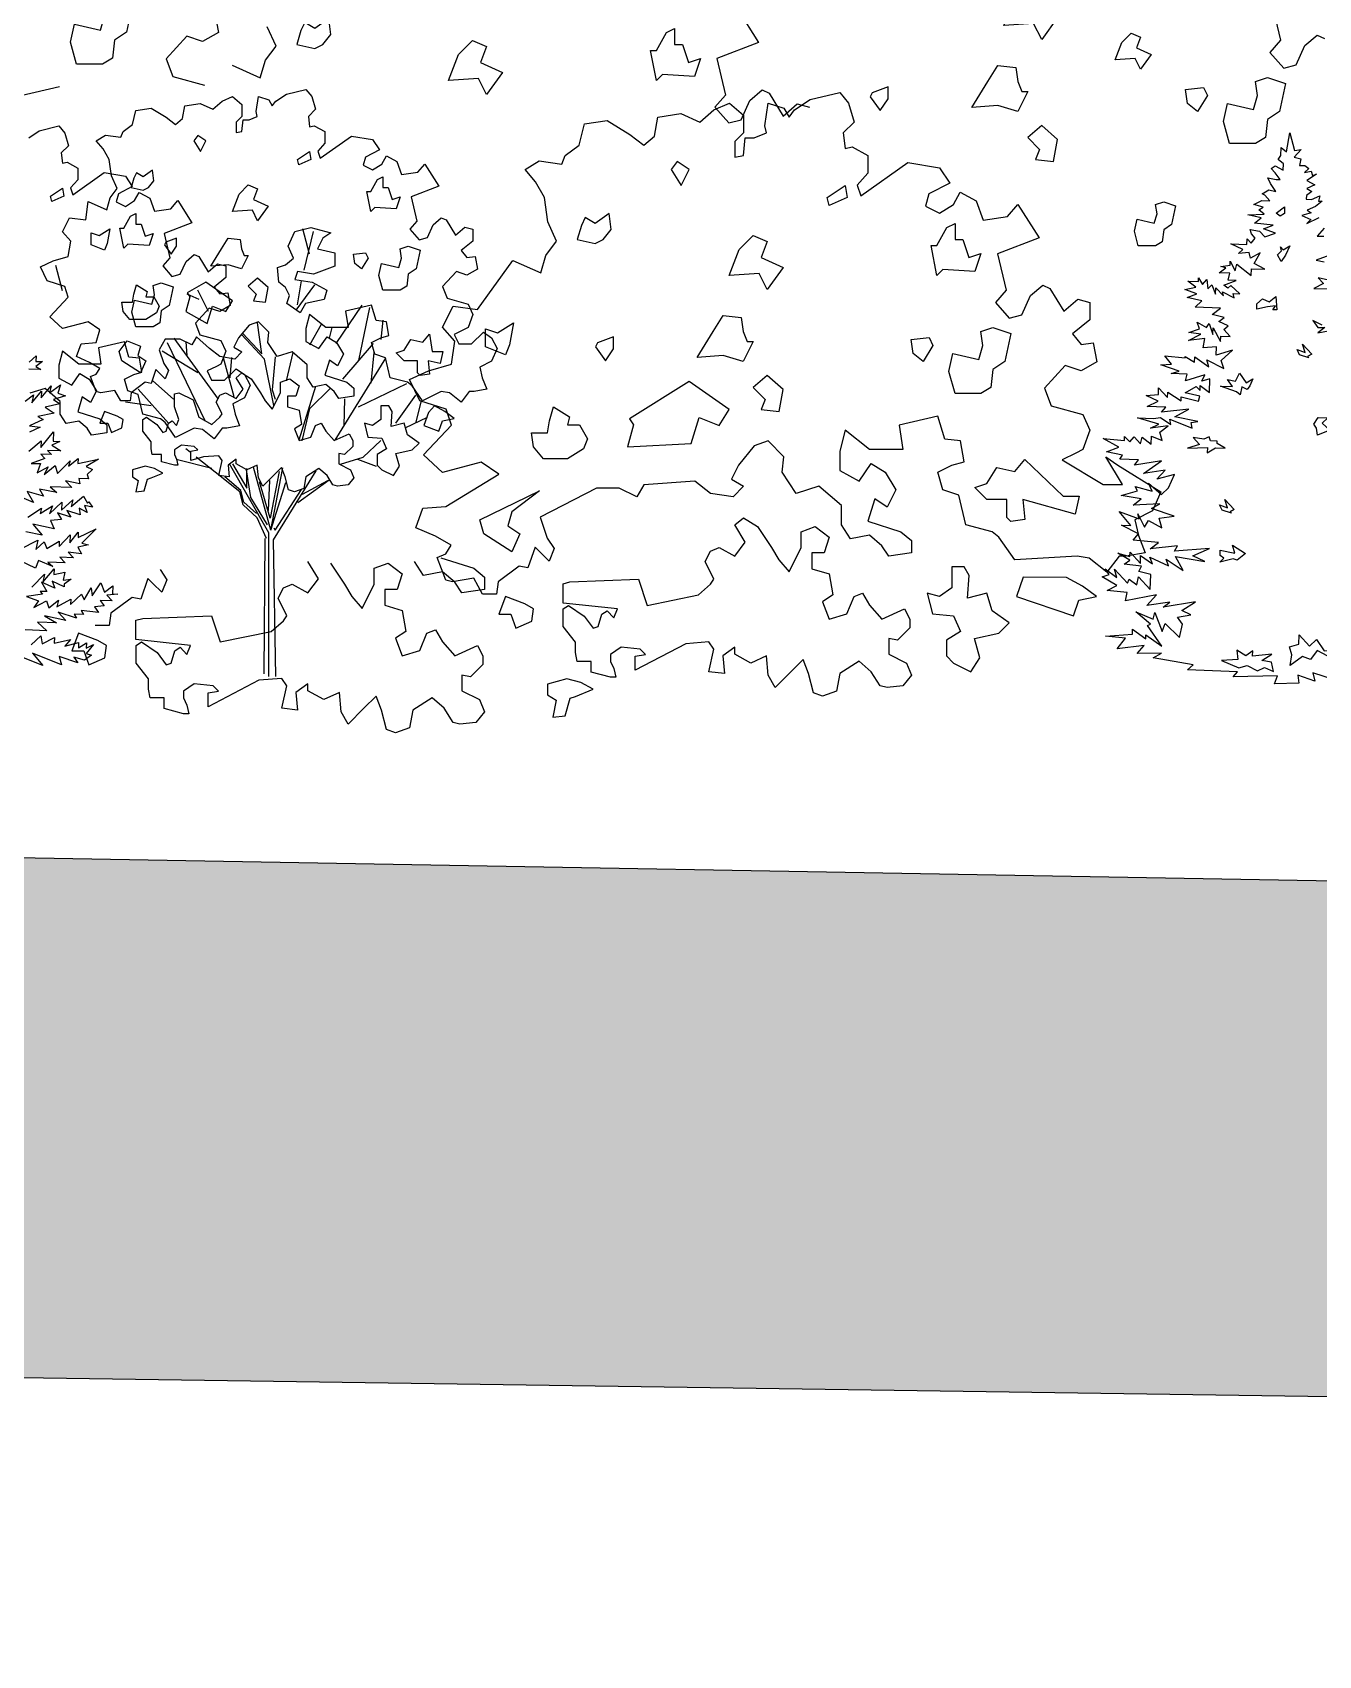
# Model space of a CAD drawing. Header units: inches. Extents: x 11.9 to 85.3, y 21.1 to 37.4.
# Drawn here: x 53.473 to 54.617, y 21.109 to 22.551 of the extents above; entities that cross this region are included whole.
import ezdxf

# ---------------------------------------------------------------- set-up
doc = ezdxf.new("R2010")
doc.units = ezdxf.units.IN
doc.header["$MEASUREMENT"] = 0
doc.layers.add('CAY', color=94, linetype='Continuous')
doc.layers.add('CAY-3', color=61, linetype='Continuous')

# ---------------------------------------------------------------- blocks, each defined once
blk = doc.blocks.new('A$C76451831')
at = {"layer": 'CAY'}
for p, q in [((2040.6, 1447.9), (2047.7, 1410.1)), ((3075.8, 1456.5), (3117.7, 1390.4)), ((4134.9, 1467.3), (4152, 1395.3)), ((2161.9, 1383.3), (2144.2, 1421.7)), ((1985.2, 1403.1), (1943.9, 1358.2)), ((2016.4, 1392.5), (1985.2, 1403.1)), ((2047.7, 1410.1), (2016.4, 1392.5)), ((2140.7, 1355.6), (2161.9, 1383.3)), ((3117.7, 1390.4), (3035.1, 1358.6)), ((4152, 1395.3), (4130.8, 1371.1)), ((4183.2, 1346.3), (4200.3, 1384.7)), ((4200.3, 1384.7), (4224.5, 1405.3)), ((4224.5, 1405.3), (4238.7, 1398.8)), ((1943.9, 1358.2), (1957.5, 1323.4)), ((2130.6, 1320.8), (2140.7, 1355.6)), ((3035.1, 1358.6), (3052.2, 1286.6)), ((4130.8, 1371.1), (4158.5, 1339.9)), ((1957.5, 1323.4), (2020, 1306.3)), ((2075.2, 1345.6), (2130.6, 1320.8)), ((4158.5, 1339.9), (4183.2, 1346.3)), ((1732.8, 1302.8), (1656.2, 1285.1)), ((3052.2, 1286.6), (3031, 1262.4)), ((2228.3, 971.5), (2215.1, 1021.6)), ((2217.8, 939.8), (2236.3, 1016.3)), ((2027.8, 857.9), (2006.6, 900.2)), ((2201.9, 860.6), (2238.9, 910.7)), ((2204.6, 871.1), (2212.5, 918.7)), ((2009.3, 881.7), (1985.5, 892.2)), ((2281, 794.5), (2332.5, 870.4)), ((2491.6, 827), (2512.8, 868.3)), ((2512.8, 868.3), (2561.2, 861.8)), ((2134, 774), (2125.3, 835.7)), ((2326.2, 761), (2347.8, 865.6)), ((2370.1, 802.5), (2374.1, 840.9)), ((2047.7, 684.5), (1960.2, 805.1)), ((2138.7, 763.4), (2093.5, 812.2)), ((2095.8, 814.5), (2134, 774)), ((2228.6, 791.9), (2251.7, 832.8)), ((2268, 805.1), (2272.9, 825.9)), ((2516.4, 799.3), (2491.6, 827)), ((2007, 736.3), (1936.2, 779.1)), ((2022.3, 639.8), (1946.8, 795.6)), ((1985.8, 770.9), (1983.8, 797.9)), ((2182.7, 720.5), (2195.7, 776.4)), ((2294.3, 724.1), (2354.9, 794.5)), ((2350.1, 715.8), (2356.4, 776.4)), ((2509.3, 753.8), (2516.4, 799.3)), ((2079.1, 689), (2057.9, 766.3)), ((2071.1, 726.8), (2074.5, 766.9)), ((2157.5, 671.8), (2138.7, 763.4)), ((2159.9, 768.1), (2154, 702.8)), ((2278.7, 602.9), (2379.6, 765.8)), ((2426.2, 723.2), (2463.9, 740.3)), ((2463.9, 740.3), (2509.3, 753.8)), ((1958.8, 684.4), (1917.8, 720.8)), ((2207.6, 603.7), (2240.9, 709.9)), ((2325.4, 669), (2421.3, 715.4)), ((2446.8, 681.3), (2426.2, 723.2)), ((1914.2, 671.4), (1863.5, 678.5)), ((1948.8, 636.8), (1888.7, 704)), ((2154, 702.8), (2159.9, 684)), ((2228.7, 665.9), (2269.2, 705.2)), ((2296.7, 631.7), (2297.9, 685.1)), ((2399.3, 636.8), (2438.6, 692.2)), ((2438.6, 636.8), (2450, 680.8)), ((2498.7, 664.2), (2446.8, 681.3)), ((2213.4, 601.8), (2228.7, 665.9)), ((2417.8, 627.7), (2461.8, 648.6)), ((2509.3, 632.9), (2498.7, 664.2)), ((1991.5, 579.5), (1983.4, 586)), ((2334.4, 569.5), (2369.4, 602.2)), ((2034.5, 546.7), (1966.9, 564.4)), ((2041.2, 539.6), (2003.7, 569.7)), ((2147.3, 419.7), (2069.9, 556)), ((2075.8, 556.2), (2104.1, 507.8)), ((2104.1, 507.8), (2104.1, 546.7)), ((2151.6, 424.8), (2117.3, 549.9)), ((2151.6, 424.8), (2175, 548.1)), ((2289.6, 555.4), (2334.4, 569.5)), ((2323, 565.2), (2360, 551.4)), ((2089.9, 500.7), (2041.2, 539.6)), ((2092.3, 503.1), (2060.4, 530.2)), ((2102.9, 544.4), (2111.2, 489.7)), ((2150.5, 448.4), (2129.2, 520.8)), ((2146.9, 463.7), (2149.3, 523.1)), ((2168.2, 540.8), (2150.5, 448.4)), ((2151.6, 424.8), (2181.2, 519.2)), ((2156.8, 405.9), (2241.3, 542.4)), ((2205.1, 479.9), (2266.8, 524.3)), ((2214.5, 496), (2264.5, 523.1)), ((2096.6, 475.1), (2089.9, 500.7)), ((2098.2, 480.3), (2092.3, 503.1)), ((2111.2, 489.7), (2144.6, 435.4)), ((2159.9, 424.8), (2212.2, 505.4)), ((3915.1, 501.1), (3898, 463.3)), ((2124.5, 449.6), (2096.6, 475.1)), ((2123.3, 457.8), (2098.2, 480.3)), ((3898, 463.3), (3863.2, 445.6)), ((2143, 408.3), (2124.5, 449.6)), ((2147.3, 135.4), (2147.3, 419.7)), ((2157.5, 429.5), (2159.9, 424.8)), ((3863.2, 445.6), (3870.3, 414.4)), ((2138.3, 140.1), (2140.6, 408.3)), ((2161.5, 135.4), (2156.8, 405.9)), ((3870.3, 414.4), (3883.8, 380.2)), ((3831.9, 373.1), (3807.8, 341.8)), ((3846.1, 373.1), (3831.9, 373.1)), ((3883.8, 380.2), (3846.1, 373.1))]:
    blk.add_line(p, q, dxfattribs=at)
for points in [[(3623.3, 1475.7), (3651, 1503.4), (3678.7, 1491.5), (3666.8, 1459.8), (3710.3, 1440), (3678.7, 1396.5), (3662.8, 1428.1), (3603.5, 1424.2)], [(1754.8, 1391.1), (1762.7, 1426.7), (1814.2, 1414.8), (1822.1, 1442.6), (1818.1, 1470.3), (1841.9, 1478.2), (1877.5, 1466.3), (1865.7, 1410.9), (1841.9, 1395), (1837.9, 1359.4), (1818.1, 1347.5), (1766.7, 1347.5)], [(2270.1, 1406.6), (2266.2, 1438.3), (2238.4, 1418.5), (2218.7, 1430.3), (2210.7, 1414.5), (2202.8, 1386.8), (2238.4, 1378.9), (2254.3, 1386.8)], [(2935.2, 1410.5), (2951, 1418.5), (2951, 1386.8), (2966.9, 1386.8), (2978.8, 1351.1), (3002.5, 1359.1), (2990.6, 1323.4), (2927.3, 1327.4), (2915.4, 1315.5), (2903.5, 1374.9), (2915.4, 1374.9)], [(2523.5, 1367), (2551.2, 1394.7), (2578.9, 1382.8), (2567, 1351.1), (2610.6, 1331.3), (2578.9, 1287.8), (2563.1, 1319.5), (2503.7, 1315.5)], [(3837.8, 1390.3), (3856.3, 1408.8), (3874.8, 1400.9), (3866.9, 1379.8), (3895.9, 1366.6), (3874.8, 1337.5), (3864.2, 1358.6), (3824.6, 1356)], [(3571.8, 1313.3), (3591.6, 1345), (3627.2, 1341), (3631.2, 1313.3), (3639.1, 1293.5), (3651, 1293.5), (3631.2, 1253.9), (3591.6, 1265.8), (3540.1, 1261.8)], [(4038.9, 1234.1), (4046.9, 1269.7), (4098.3, 1257.8), (4106.2, 1285.6), (4102.3, 1313.3), (4126, 1321.2), (4161.7, 1309.3), (4149.8, 1253.9), (4126, 1238), (4122.1, 1202.4), (4102.3, 1190.5), (4050.8, 1190.5)], [(1914.2, 715.4), (1902.8, 717.8), (1874.9, 696.9), (1872.6, 680.8), (1854.1, 680.8), (1842.7, 701.7), (1814.8, 696.9), (1805.7, 699.3), (1794.3, 729.2), (1805.7, 733.9), (1812.8, 745.3), (1792, 757.1), (1766.4, 768.5), (1775.5, 794.1), (1805.7, 796.4), (1812.8, 821.6), (1789.6, 837.7), (1738.5, 824), (1713.4, 847.2), (1750.3, 886.5), (1743.2, 907.3), (1708.6, 918.7), (1694.9, 946.6), (1720, 958), (1750.3, 967.1), (1755, 997.4), (1738.5, 1015.9), (1752.7, 1043.4), (1784.9, 1039.1), (1789.6, 1076), (1826.6, 1059.5), (1833.2, 1082.7), (1847.4, 1101.2), (1835.6, 1126.7), (1831.3, 1159), (1819.5, 1179.8), (1805.7, 1196), (1824.2, 1207.4), (1854.1, 1203), (1858.8, 1214.4), (1877.3, 1228.2), (1884.3, 1256.1), (1914.2, 1260.8), (1944.1, 1242.4), (1962.6, 1228.2), (1976.7, 1240), (1981, 1265.2), (2011.3, 1269.9), (2036.5, 1258.5), (2054.9, 1274.6), (2075.8, 1283.7), (2094.3, 1267.5), (2094.3, 1244.3), (2082.9, 1232.9), (2082.9, 1212.1), (2094.3, 1214.4), (2096.6, 1237.6), (2108.4, 1237.6), (2124.5, 1244.3), (2122.2, 1253.8), (2126.9, 1283.7), (2147.3, 1277), (2154.4, 1265.2), (2161.5, 1274.6), (2182.3, 1288.4), (2221.2, 1297.8), (2233, 1283.7), (2240.1, 1258.5), (2225.9, 1244.3), (2228.3, 1223.9), (2237.7, 1225.8), (2258.6, 1214.4), (2258.6, 1191.2), (2244.4, 1175.1), (2249.1, 1161.4), (2311.2, 1205.4), (2352.9, 1198.3), (2366.7, 1177.9), (2339.1, 1163.7), (2334.4, 1147.6), (2352.9, 1138.5), (2371.4, 1149.9), (2380.4, 1166.1), (2401.2, 1154.7), (2410.7, 1129.1), (2442.9, 1133.8), (2456.7, 1149.9), (2484.6, 1105.9), (2429.6, 1084.7), (2441, 1036.7), (2426.8, 1020.6), (2445.3, 999.7), (2461.8, 1004.1), (2473.2, 1029.6), (2489.3, 1043.4), (2498.7, 1039.1), (2517.2, 1008.8), (2535.7, 1024.9), (2551.8, 1020.6), (2551.8, 997.4), (2528.6, 978.9), (2540, 965.1), (2556.1, 967.1), (2560.8, 941.9), (2540, 930.1), (2519.2, 937.2), (2491.7, 907.3), (2500.7, 884.1), (2542.4, 872.7), (2551.8, 851.9), (2542.4, 826.3), (2533.3, 821.6), (2514.8, 812.5), (2523.9, 794.1), (2549.4, 794.1), (2572.6, 816.9), (2588.7, 805.5), (2600.1, 784.6), (2588.7, 759.5), (2565.6, 747.7), (2570.3, 726.8), (2579.3, 704), (2554.2, 699.3), (2544.7, 699.3), (2528.6, 678.5), (2505.4, 696.9), (2489.3, 699.3), (2452.3, 680.8), (2431.5, 710.7), (2422.5, 717.8), (2387.9, 726.8), (2378.5, 766.1), (2357.6, 773.2), (2350.9, 796.4), (2369.4, 805.5), (2385.5, 810.2), (2380.8, 837.7), (2360, 840.1), (2350.9, 870.4), (2299.8, 858.6), (2304.6, 826.3), (2260.5, 826.3), (2228.3, 851.9), (2221.2, 824), (2221.2, 798.4), (2246.8, 784.6), (2262.9, 807.8), (2281.4, 796.4), (2295.5, 773.2), (2283.7, 750), (2267.6, 761.4), (2258.6, 731.5), (2302.2, 717.8), (2316, 706), (2316, 689.9), (2286.1, 685.5), (2277, 699.3), (2260.5, 713.1), (2235.4, 708.3), (2223.6, 726.8), (2223.6, 752.4), (2193.7, 777.9), (2163.8, 768.5), (2145.4, 796.4), (2147.3, 816.9), (2126.9, 837.7), (2108.4, 831), (2087.6, 805.5), (2078.1, 787), (2094.3, 777.9), (2080.5, 763.8), (2050.6, 768.5), (2029.8, 784.6), (2004.2, 807.8), (1995.2, 791.7), (1972, 803.1), (1942.1, 803.1), (1930.3, 782.3), (1939.8, 754.7), (1948.8, 741), (1942.1, 724.5), (1930.3, 736.3), (1923.7, 742.9)], [(3342.6, 1291.2), (3338.7, 1283.3), (3358.5, 1255.6), (3374.3, 1279.3), (3374.3, 1303.1)], [(3967.7, 1269.7), (3963.7, 1297.4), (3999.3, 1301.4), (4007.3, 1285.6), (3987.5, 1253.9)], [(3702.4, 1154.9), (3710.3, 1198.4), (3678.7, 1226.2), (3651, 1202.4), (3674.7, 1178.6), (3666.8, 1158.8)], [(2022.5, 1195.9), (2006.6, 1206.4), (1998.7, 1195.9), (2011.9, 1174.8)], [(2220.4, 1169.5), (2228.3, 1174.8), (2231, 1158.9), (2207.2, 1148.4), (2204.6, 1158.9)], [(1919.5, 1116.7), (1916.9, 1137.8), (1898.4, 1124.6), (1885.2, 1132.5), (1880, 1122), (1874.7, 1103.5), (1898.4, 1098.2), (1909, 1103.5)], [(2088.5, 1090.3), (2106.9, 1108.8), (2125.4, 1100.8), (2117.5, 1079.7), (2146.5, 1066.5), (2125.4, 1037.5), (2114.9, 1058.6), (2075.3, 1055.9)], [(2362.9, 1119.3), (2373.5, 1124.6), (2373.5, 1103.5), (2384.1, 1103.5), (2392, 1079.7), (2407.8, 1085), (2399.9, 1061.2), (2357.7, 1063.9), (2349.7, 1055.9), (2341.8, 1095.6), (2349.7, 1095.6)], [(3862.3, 1017), (3867.6, 1040.8), (3901.9, 1032.9), (3907.2, 1051.4), (3904.5, 1069.8), (3920.4, 1075.1), (3944.1, 1067.2), (3936.2, 1030.2), (3920.4, 1019.7), (3917.7, 995.9), (3904.5, 988), (3870.2, 988)], [(4143.6, 1052.7), (4159.9, 1065.3), (4159.5, 1052.2), (4151.1, 1047)], [(1795.5, 989.9), (1795.5, 1013.7), (1811.3, 1008.4), (1832.5, 1021.6), (1827.2, 992.6), (1821.9, 979.4)], [(1943.3, 995.2), (1940.7, 989.9), (1953.9, 971.5), (1964.4, 987.3), (1964.4, 1003.1)], [(2054.1, 982), (2067.3, 1003.1), (2091.1, 1000.5), (2093.7, 982), (2099, 968.8), (2106.9, 968.8), (2093.7, 942.4), (2067.3, 950.3), (2033, 947.7)], [(2209.9, 855.3), (2183.5, 873.8), (2188.8, 889.6), (2180.8, 905.5), (2167.6, 916), (2165, 945.1), (2180.8, 950.3), (2196.7, 963.5), (2186.1, 987.3), (2199.3, 1016.3), (2231, 1024.3), (2270.6, 1013.7), (2254.7, 1003.1), (2244.2, 982), (2278.5, 974.1), (2278.5, 947.7), (2257.4, 939.8), (2236.3, 931.9), (2204.6, 937.1), (2199.3, 921.3), (2233.6, 916), (2262.7, 900.2), (2257.4, 881.7), (2220.4, 873.8)], [(2318.1, 953), (2315.4, 971.5), (2339.2, 974.1), (2344.5, 963.5), (2331.3, 942.4)], [(2365.6, 929.2), (2370.9, 953), (2405.2, 945.1), (2410.4, 963.5), (2407.8, 982), (2423.6, 987.3), (2447.4, 979.4), (2439.5, 942.4), (2423.6, 931.9), (2421, 908.1), (2407.8, 900.2), (2373.5, 900.2)], [(4145.7, 970.1), (4154.1, 978), (4151.7, 985.8), (4156.9, 980.2), (4170.4, 987.9), (4162, 969.6), (4153.4, 956.7)], [(1903.7, 887), (1919.5, 887), (1930.1, 868.5), (1924.8, 855.3), (1903.7, 842.1), (1872, 842.1), (1858.8, 857.9), (1856.2, 876.4), (1877.3, 876.4), (1880, 892.2), (1885.2, 910.7), (1906.4, 897.5)], [(2062.1, 857.9), (2075.3, 879), (2022.5, 916), (1985.5, 894.9), (1990.8, 887), (1982.9, 857.9), (2025.1, 834.2), (2035.7, 868.5)], [(2141.2, 876.4), (2146.5, 905.5), (2125.4, 923.9), (2106.9, 908.1), (2122.8, 892.2), (2117.5, 879)], [(4144.6, 860.9), (4136.9, 861.2), (4142.2, 869.2), (4126.3, 867), (4104.8, 862.3), (4105.2, 873.2), (4116.4, 883.2), (4129.3, 877.3), (4142.8, 887.7)], [(2415.7, 781.4), (2428.9, 802.5), (2452.7, 797.2), (2465.9, 813), (2471.2, 778.7), (2492.3, 778.7), (2487, 755), (2463.2, 760.2), (2465.9, 733.8), (2447.4, 731.2), (2442.1, 736.5), (2442.1, 760.2), (2415.7, 760.2), (2399.9, 776.1)], [(2577.1, 788.1), (2577.1, 823.8), (2600.8, 815.8), (2632.5, 835.6), (2624.6, 792.1), (2616.7, 772.3)], [(1856.2, 760.2), (1850.9, 778.7), (1866.8, 799.8), (1893.2, 789.3), (1887.9, 770.8), (1903.7, 760.2), (1893.2, 736.5)], [(4208.2, 766.2), (4189.8, 772.3), (4184.7, 782.9), (4200.4, 776.9), (4195.5, 793.4), (4213.9, 773.7), (4205.6, 769)], [(1999.5, 590.8), (1974.4, 593.1), (1960.6, 583.7), (1960.6, 574.6), (1964.9, 565.2), (1967.3, 553.8), (1960.6, 553.8), (1935.1, 560.5), (1935.1, 574.6), (1916.6, 574.6), (1914.2, 586), (1914.2, 599.8), (1898.1, 620.6), (1898.1, 643.8), (1905.2, 648.6), (1925.6, 634.4), (1937.4, 618.3), (1944.1, 620.6), (1948.8, 636.8), (1955.9, 641.5), (1964.9, 632), (1969.6, 643.8), (1960.6, 669), (1960.6, 694.6), (1969.6, 696.9), (1997.6, 683.2), (2009, 648.6), (2034.5, 634.4), (2050.6, 648.6), (2054.9, 655.2), (2043.5, 678.5), (2050.6, 692.2), (2062, 696.9), (2082.9, 685.5), (2096.6, 704), (2082.9, 726.8), (2094.3, 736.3), (2112.7, 724.5), (2131.2, 696.9), (2140.6, 680.8), (2154.4, 664.7), (2170.5, 696.9), (2170.5, 717.8), (2189, 724.5), (2207.5, 710.7), (2200.8, 689.9), (2184.3, 689.9), (2184.3, 669), (2207.5, 662.3), (2212.2, 634.4), (2198.4, 625.4), (2207.5, 602.2), (2230.7, 609.2), (2240.1, 632), (2251.5, 636.8), (2260.5, 620.6), (2277, 602.2), (2306.9, 615.9), (2314, 602.2), (2314, 590.8), (2297.5, 574.6), (2286.1, 576.6), (2286.1, 556.2), (2309.3, 544.4), (2316, 528.2), (2304.6, 514.5), (2283.7, 512.1), (2274.7, 514.5), (2262.9, 533), (2246.8, 546.7), (2221.2, 530.6), (2216.9, 507.4), (2198.4, 500.7), (2186.6, 505), (2179.9, 530.6), (2172.9, 549.1), (2156.8, 533), (2135.9, 512.1), (2126.9, 528.2), (2124.5, 553.8), (2103.7, 544.4), (2082.9, 556.2), (2082.9, 565.2), (2066.7, 553.8), (2069.1, 530.6), (2048.3, 533), (2054.9, 562.8), (2048.3, 572.3), (2018, 569.9), (1992.8, 562.8), (1992.8, 581.3), (2006.6, 583.7)], [(4064.6, 698.7), (4032.9, 710.2), (4056.9, 709.4), (4046.9, 723.3), (4062.7, 720.1), (4070.9, 735.6), (4083.8, 716.6), (4097.3, 724.3), (4091.3, 710.9), (4086.1, 703.4), (4075.4, 708.7), (4072.1, 693)], [(2392.2, 660), (2385.5, 671.4), (2369.4, 671.4), (2369.4, 643.8), (2352.9, 632), (2336.8, 636.8), (2343.9, 609.2), (2371.4, 606.9), (2380.8, 586), (2362.3, 574.6), (2362.3, 553.8), (2371.4, 544.4), (2394.6, 533), (2406.4, 551.4), (2399.3, 576.6), (2431.5, 583.7), (2445.3, 597.4), (2422.5, 613.6), (2415.4, 636.8), (2389.8, 630.1)], [(2475.5, 671.4), (2463.7, 657.6), (2454.7, 632), (2484.6, 620.6), (2491.7, 641.5), (2514.8, 646.2), (2496.4, 660)], [(4223.4, 626.6), (4218.2, 634.5), (4226.4, 647.8), (4245.4, 647.1), (4234.2, 636.7), (4249.6, 623), (4225.2, 612.9)], [(4013.2, 601.7), (4010.8, 609.9), (4000.2, 604.8), (3978.6, 608.3), (3991.7, 594.7), (3967.4, 587.4), (4007.3, 588.7), (4006.9, 577.9), (4023.2, 588.2), (4042.2, 587.5), (4026.2, 596.2), (4026.3, 601.2)], [(4054.6, 458.4), (4036.2, 464.5), (4031.1, 475.1), (4046.8, 469.1), (4041.9, 485.6), (4060.3, 465.9), (4052, 461.2)], [(4032, 374.8), (4032.4, 385.2), (4061.2, 379.2), (4056.8, 395.2), (4082.5, 378.5), (4066.1, 365.4), (4058.1, 368.4), (4031.6, 361.7), (4039.5, 369.1)], [(1809, 206.5), (1770.6, 220.7), (1757.1, 185.9), (1781.3, 185.9), (1791.3, 158.2), (1822.5, 172.3), (1826.1, 196.5)], [(4174.2, 178.1), (4169.4, 194.1), (4188.1, 198.9), (4188.8, 217.4), (4209.3, 195.4), (4222.9, 208.1), (4238.4, 186.2), (4264.8, 188), (4278.1, 179.9), (4245.8, 175.6), (4224.8, 186.7), (4211.1, 168.6), (4195.4, 174.6), (4170.8, 156.9)], [(4138.2, 144.9), (4133.9, 163.6), (4114.9, 167), (4134.4, 179.5), (4096.7, 175.3), (4097, 186.2), (4083.5, 175.8), (4065.4, 187.3), (4067.4, 168.6), (4035.2, 167), (4069.6, 152.2), (4085.6, 157.1), (4106.5, 146), (4119.9, 153.2)]]:
    blk.add_lwpolyline(points, close=True, dxfattribs=at)
for points in [[(1672.6, 757.3), (1686.6, 770), (1686.2, 759.1), (1699.3, 758.6), (1685.9, 748.7), (1696.1, 742.9), (1672.1, 743.7)], [(1664.9, 680), (1681.2, 693.1), (1677.9, 676.9), (1697.3, 700.2), (1696.8, 687.1), (1716.2, 710.4), (1713, 696.9), (1734.9, 712.5), (1729.3, 696.4), (1745, 690.8), (1720.7, 683.5), (1733.6, 674.9), (1704.3, 668.2), (1722.5, 656.7), (1690.1, 650.1), (1700.8, 644.3), (1673.6, 631.7), (1694.8, 628.7), (1673.2, 618.6)], [(1671.9, 581.4), (1696.6, 601.9), (1696.1, 588.3), (1721.2, 619.6), (1720.6, 601), (1733.7, 600.6), (1717.6, 593), (1735.8, 581.9), (1709.1, 582.8), (1716.9, 574.4), (1695.7, 575.2), (1703.5, 566.7), (1676.5, 557.2), (1695, 556.6), (1688.9, 538.2), (1710.7, 550.6), (1702.4, 535), (1724.3, 552.8), (1728.8, 536.8), (1753.7, 562.3), (1750.6, 551.9), (1769.7, 567.1), (1769.3, 556.7), (1810, 565.7), (1785.4, 550.7), (1798.4, 544.8), (1787.6, 534.8), (1790, 526.5), (1771, 527.2), (1773.4, 516.7), (1744.6, 522.7), (1757.2, 509.1), (1714.7, 510.6), (1727.4, 499.2), (1693.2, 505.9), (1700.9, 492.5), (1669.1, 501.3), (1681.4, 479.5), (1639.5, 497.3)], [(1670, 450.9), (1697.4, 468.6), (1694.3, 457.8), (1718.8, 473.3), (1712.8, 457.1), (1737.7, 480.3), (1737.1, 464.5), (1759.1, 485), (1755.9, 472), (1780.7, 492.4), (1788.3, 478.5), (1790.7, 481.2), (1798.5, 470.5), (1782.7, 473.7), (1787.7, 460), (1771.7, 468.7), (1773.9, 455), (1747.5, 464.1), (1755.2, 450.7), (1728.8, 459.3), (1736.5, 445.9), (1715.1, 443.9), (1722.2, 427.8), (1680, 437), (1698.2, 415), (1666.3, 421.6)], [(1654.7, 387.5), (1689.7, 404.9), (1686.3, 386.4), (1702.7, 401.7), (1707.7, 388.4), (1732.3, 403.4), (1731.9, 392.6), (1754, 415.8), (1753.4, 400), (1770, 420.7), (1769.7, 410.3), (1805.2, 427.6), (1777.4, 399.1), (1790.4, 396), (1769, 391.3), (1776.7, 377.8), (1750.1, 381.5), (1760.6, 370.2), (1733.8, 371.2), (1743.9, 360.4), (1709.5, 361.6), (1719.6, 353.1), (1691, 365), (1685, 349.3), (1656.1, 363.5)], [(1678.3, 311.9), (1703.2, 337.8), (1700, 322), (1722.2, 348), (1721.8, 337.1), (1743.2, 341.8), (1740, 326.1), (1756.3, 327.8), (1742.4, 317.8), (1742.2, 312.4), (1718.6, 324.1), (1723.6, 310.3), (1697.2, 322.1), (1707.5, 303.2), (1694.3, 303.7), (1699.1, 298), (1667.2, 293.7), (1691, 285.2), (1682.3, 271.9), (1706.8, 284.6), (1711.8, 270.9), (1730.9, 286.1), (1727.7, 273), (1755, 287.9), (1754.6, 277.5), (1776.6, 298.1), (1781.7, 287), (1795.6, 310.5), (1797.8, 294.6), (1814.6, 320.8), (1822.1, 301.9), (1838.4, 314.5), (1837.8, 298.6), (1848.2, 298.3), (1826.8, 296.3), (1837.3, 285.1), (1813.3, 285.9), (1821.1, 275.2), (1802.5, 273.1), (1809.8, 262), (1775.5, 265.9), (1780.6, 258), (1761.6, 258.7), (1766.8, 250.4), (1730.1, 262.5), (1745.3, 245.7), (1703.1, 255.3), (1726.6, 241.3), (1689.5, 242.6), (1707.5, 225.7), (1664.9, 227.2)], [(1677, 197.7), (1696.2, 215.6), (1698.4, 199.7), (1722.9, 212), (1722.5, 201.1), (1754.9, 208.2), (1743.6, 195.4), (1770.5, 202.2), (1770.2, 191.8), (1786.4, 201.6), (1786, 191.2), (1799.9, 198.4), (1785.6, 180.3), (1796.4, 177.2), (1782.5, 167.3), (1761.4, 173.5), (1769.1, 162.3), (1732.4, 174.5), (1736.8, 158), (1679.2, 181.3), (1699.6, 157), (1654.9, 174.5)], [(4238.2, 1022.7), (4224.5, 1007.3), (4237.6, 1006.8)], [(4249.5, 969.2), (4222.8, 959.3), (4238.6, 956)], [(4253.1, 918.3), (4226.6, 924.7), (4237.1, 913.4), (4218.2, 903.7), (4244.9, 902.7)], [(4234.2, 831), (4215.9, 839.8), (4225.9, 826.3), (4239.5, 825.9), (4225.5, 815.5), (4260.6, 822.4)], [(4262.6, 126.9), (4215.6, 142.2), (4220, 125.7), (4186, 137.8), (4188.1, 121.8), (4140.1, 120.8), (4146.1, 136.4), (4058.1, 134.1), (4066.6, 144.6), (3967.9, 148.1), (3979.1, 158.1), (3899.4, 171.8), (3916.1, 181.6), (3868, 180.6), (3881.7, 196.4), (3828.5, 190.1), (3845, 210.9), (3805.3, 215), (3858.5, 218.6), (3858.8, 229), (3884.9, 209.5), (3885.2, 217.6), (3916.5, 195.2), (3888.5, 236.1), (3894, 238.6), (3865.5, 263.2), (3899.8, 248.8), (3902.6, 261.9), (3917.6, 224.2), (3923.1, 239.9), (3951.6, 212.6), (3957.9, 238.7), (3947.6, 252.6), (3974.4, 257.1), (3956.2, 265.5), (3983.5, 283.1), (3919.2, 272.2), (3932.7, 282.1), (3887.2, 276), (3906.5, 296.7), (3844.9, 285.2), (3848.2, 301.4), (3808.5, 305.5), (3827.4, 315.3), (3798.5, 332.2), (3812.3, 337.1), (3804.5, 348.3), (3827.9, 331.1), (3823.1, 347.6), (3848.9, 320), (3851.8, 327.6), (3867.3, 316.6), (3870.6, 332.4), (3893.7, 307.5), (3894.8, 337), (3871, 343.2), (3876.8, 353.5), (3842, 357.4), (3853.2, 365.2), (3829.6, 379.1), (3853.4, 372.9), (3853.7, 381), (3874.2, 359), (3874.8, 374.8), (3898.2, 358.2), (3893.2, 371.5), (3929.8, 354.3), (3925.3, 367.6), (3958.9, 345.2), (3944, 372.4), (4002.2, 362.7), (3978.5, 373.9), (4011.2, 388.7), (3941.7, 383.4), (3947.5, 393.6), (3893.8, 387.8), (3910.1, 400.4), (3860, 404.8), (3870.8, 417.6), (3837, 434.6), (3855.6, 434), (3832.5, 461.5), (3871.9, 447), (3869.5, 457.5), (3882.2, 430.8), (3890.3, 443.7), (3916.6, 429.6), (3911.8, 448.3), (3941.4, 452.3), (3896.6, 467.5), (3912.8, 477.3), (3859.7, 474.2), (3876, 486.8), (3836.3, 493.6), (3868.4, 502.9), (3863.7, 511.2), (3897.8, 501.9), (3890.2, 518), (3916.2, 495.8), (3930.2, 508.9), (3941.6, 535.3), (3906.8, 525.6), (3923.3, 543.6), (3880.5, 537.4), (3915.8, 562.4), (3862.5, 553.9), (3870.5, 564), (3833.4, 565.3), (3839.1, 573.3), (3807.2, 579.8), (3831.5, 589.4), (3800.4, 606.4), (3842.9, 602.6), (3843.1, 610.3), (3853.2, 599.5), (3861.7, 609.7), (3874.4, 596.1), (3877.5, 609.1), (3895.6, 595.3), (3896.2, 611.2), (3917.2, 602.3), (3912.8, 618.8), (3929.1, 631.3), (3894, 627.1), (3910.6, 634.7), (3868.4, 647.1), (3900.1, 646), (3913.8, 647.7), (3934.6, 633.9), (3932.3, 644.8), (3976.9, 627), (3974.6, 637.9), (3987.8, 640.2), (3942.8, 649.4), (3970.1, 664.8), (3916.4, 658.5), (3924.9, 668.7), (3887.8, 670), (3909.5, 680.1), (3885.8, 691.3), (3909.9, 693.2), (3910.4, 706.8), (3928.3, 687.6), (3928.7, 698), (3954.8, 681.2), (3955.1, 688.9), (3989.2, 680), (3992.3, 690.3), (3963.1, 696.8), (3984.8, 709.2), (3992.7, 701.2), (3993, 711.6), (4011.1, 697.8), (4012.1, 724.6), (3996, 719.7), (4001.9, 732.6), (3963.9, 720.8), (3967.1, 733.8), (3935.4, 734.9), (3951.4, 739.8), (3914.7, 752), (3936, 753.5), (3923, 770.3), (3962.8, 766.2), (3962.9, 768.9), (3981.5, 757.4), (3981.9, 768.2), (4010.2, 748.6), (4005.7, 761.9), (4039.5, 744.9), (4034.6, 760.9), (4056.7, 781.5), (4024.6, 771.7), (4025.2, 788), (3998.4, 786.2), (4001.7, 804.7), (3969.4, 800.4), (3993.9, 813.1), (3970, 816.2), (3991.5, 823.6), (3986.5, 837), (4005.2, 825.9), (4010.4, 833.9), (4017.9, 812.3), (4018.3, 825.4), (4033.2, 798.2), (4033.6, 809), (4052.2, 808.4), (4039.5, 822), (4047.9, 829.8), (4029.6, 838.2), (4040.3, 846), (4016.5, 852.2), (4032.8, 864.8), (3982.6, 866.6), (3996.2, 879.2), (3966.9, 885.7), (3986.2, 893.2), (3962.5, 901.7), (3984, 906.4), (3968.1, 917.8), (3989.3, 917.1), (3989.6, 924.8), (3997.3, 911.4), (4005.8, 921.5), (4007.9, 902.9), (4015.9, 910.7), (4023.4, 891.9), (4023.8, 905), (4039.1, 888.6), (4036.7, 896.9), (4060.3, 885.2), (4057.8, 893.4), (4071.4, 892.9), (4053.4, 909.4), (4047.8, 904.2), (4039.8, 909.9), (4064.2, 919.5), (4048.4, 920), (4051.5, 933.5), (4030.3, 934.3), (4043.8, 944.2), (4033.4, 947.3), (4052.1, 949.4), (4052.4, 957.5), (4062.1, 938.6), (4065.3, 951.6), (4094, 929.3), (4094.4, 942.4), (4120.7, 941.5), (4099.8, 953.1), (4111.4, 974), (4092.5, 963.8), (4090.1, 974.8), (4068.8, 972.8), (4077.2, 980.7), (4053.6, 991.9), (4085.3, 990.8), (4085.6, 1001.7), (4093.5, 993.3), (4101.6, 1003.4), (4094.2, 1011.8), (4091.7, 1020.1), (4110.2, 1016.7), (4120.7, 1005.5), (4142.2, 1012.9), (4118.5, 1021.8), (4137.3, 1028.9), (4100.3, 1032.9), (4113.8, 1043.3), (4087.3, 1049.2), (4119.5, 1050.8), (4109, 1059.4), (4117.3, 1064.5), (4098.9, 1070.1), (4115, 1077.7), (4130.9, 1077.2), (4120.8, 1088), (4115.5, 1090.9), (4128.9, 1098.6), (4142.4, 1095.4), (4132.1, 1111.6), (4127, 1122.6), (4143.2, 1119.4), (4150.9, 1119.1), (4141, 1132.6), (4133.1, 1141), (4141.4, 1146.2), (4157, 1137.5), (4157.5, 1150.6), (4147.3, 1159.1), (4152.6, 1167.1), (4153.1, 1182.9), (4163.7, 1174.4), (4170.5, 1211.8), (4179.7, 1176.6), (4192.9, 1178.8), (4179.2, 1163.4), (4192.2, 1160.3), (4189.5, 1147.2), (4199.9, 1146.8), (4207.9, 1141.1), (4199.4, 1133.3), (4212.7, 1135.5), (4215.1, 1127.3), (4223.3, 1129.7), (4204.3, 1117.2), (4219.9, 1108.5), (4203.8, 1101.4), (4214, 1095.6), (4203.3, 1087.8), (4203, 1080.1), (4213.4, 1079.7), (4230, 1086.9), (4226.9, 1076.5), (4234.6, 1076.3), (4221.1, 1065.9), (4205, 1058.7), (4212.5, 1053), (4193.8, 1048.2), (4212, 1039.9), (4204.1, 1032), (4228.5, 1044.3)]]:
    blk.add_lwpolyline(points, dxfattribs=at)
at = {"layer": 'CAY-3'}
for p, q in [((3100.6, 1276), (3124.7, 1296.6)), ((3124.7, 1296.6), (3138.9, 1290.1)), ((3138.9, 1290.1), (3166.6, 1244.7)), ((3220.2, 1277.6), (3278.5, 1291.8)), ((3278.5, 1291.8), (3296.2, 1270.6)), ((3001.4, 1232.8), (3029.1, 1257)), ((3029.1, 1257), (3060.4, 1270.6)), ((3031, 1262.4), (3058.7, 1231.2)), ((3060.4, 1270.6), (3088.1, 1246.4)), ((3083.5, 1237.6), (3100.6, 1276)), ((3130, 1225.7), (3137, 1270.6)), ((3137, 1270.6), (3167.7, 1260.5)), ((3166.6, 1244.7), (3194.3, 1268.9)), ((3167.7, 1260.5), (3178.3, 1242.8)), ((3178.3, 1242.8), (3188.9, 1257)), ((3188.9, 1257), (3220.2, 1277.6)), ((3194.3, 1268.9), (3218.5, 1262.4)), ((3296.2, 1270.6), (3306.9, 1232.8)), ((2762.6, 1187.4), (2773.2, 1229.3)), ((2773.2, 1229.3), (2818.1, 1236.4)), ((2818.1, 1236.4), (2862.9, 1208.6)), ((2911.8, 1205.1), (2918.3, 1242.8)), ((2918.3, 1242.8), (2963.7, 1249.9)), ((2963.7, 1249.9), (3001.4, 1232.8)), ((3058.7, 1231.2), (3083.5, 1237.6)), ((3088.1, 1246.4), (3088.1, 1211.6)), ((3133.5, 1211.6), (3130, 1225.7)), ((3306.9, 1232.8), (3285.6, 1211.6)), ((2862.9, 1208.6), (2890.6, 1187.4)), ((2890.6, 1187.4), (2911.8, 1205.1)), ((3088.1, 1211.6), (3071, 1194.5)), ((3071, 1194.5), (3071, 1163.2)), ((3088.1, 1166.8), (3091.6, 1201.6)), ((3091.6, 1201.6), (3109.3, 1201.6)), ((3109.3, 1201.6), (3133.5, 1211.6)), ((3285.6, 1211.6), (3289.2, 1180.9)), ((2727.8, 1149.6), (2734.9, 1166.8)), ((2734.9, 1166.8), (2762.6, 1187.4)), ((3071, 1163.2), (3088.1, 1166.8)), ((3289.2, 1180.9), (3303.3, 1183.9)), ((3303.3, 1183.9), (3334.6, 1166.8)), ((3334.6, 1166.8), (3334.6, 1131.9)), ((2655.3, 1139), (2683, 1156.1)), ((2676, 1114.8), (2655.3, 1139)), ((2683, 1156.1), (2727.8, 1149.6)), ((3334.6, 1131.9), (3313.3, 1107.8)), ((3320.4, 1087.1), (3413.6, 1153.2)), ((3413.6, 1153.2), (3476.1, 1142.6)), ((3476.1, 1142.6), (3496.7, 1111.9)), ((2693.6, 1083.6), (2676, 1114.8)), ((3313.3, 1107.8), (3320.4, 1087.1)), ((3496.7, 1111.9), (3455.4, 1090.7)), ((3503.8, 1070), (3517.3, 1094.2)), ((3517.3, 1094.2), (3548.6, 1077.1)), ((2700.1, 1035.2), (2693.6, 1083.6)), ((3455.4, 1090.7), (3448.4, 1066.5)), ((3448.4, 1066.5), (3476.1, 1052.9)), ((3476.1, 1052.9), (3503.8, 1070)), ((3548.6, 1077.1), (3562.7, 1038.8)), ((3611.1, 1045.8), (3631.7, 1070)), ((3631.7, 1070), (3673.6, 1003.9)), ((2717.8, 996.9), (2700.1, 1035.2)), ((3562.7, 1038.8), (3611.1, 1045.8)), ((2696.6, 969.1), (2717.8, 996.9)), ((3673.6, 1003.9), (3591, 972.1)), ((2686.6, 934.3), (2696.6, 969.1)), ((3591, 972.1), (3608.1, 900.1)), ((2561.2, 861.8), (2631.1, 959.1)), ((2631.1, 959.1), (2686.6, 934.3)), ((6577.4, 899), (6564.2, 949.2)), ((3608.1, 900.1), (3586.9, 875.9)), ((3656.5, 889.5), (3680.7, 910.2)), ((3680.7, 910.2), (3694.8, 903.7)), ((3694.8, 903.7), (3722.5, 858.3)), ((3586.9, 875.9), (3614.6, 844.7)), ((3639.4, 851.2), (3656.5, 889.5)), ((3722.5, 858.3), (3750.2, 882.4)), ((3750.2, 882.4), (3774.4, 875.9)), ((3774.4, 875.9), (3774.4, 841.1)), ((3614.6, 844.7), (3639.4, 851.2)), ((3774.4, 841.1), (3739.6, 813.4)), ((3739.6, 813.4), (3756.7, 792.8)), ((3756.7, 792.8), (3780.9, 795.7)), ((3780.9, 795.7), (3788, 758)), ((3725.5, 750.9), (3684.2, 706.1)), ((3756.7, 740.3), (3725.5, 750.9)), ((3788, 758), (3756.7, 740.3)), ((3684.2, 706.1), (3697.8, 671.3)), ((3473.1, 650.6), (3396.5, 632.9)), ((3486.7, 605.2), (3473.1, 650.6)), ((3697.8, 671.3), (3760.3, 654.2)), ((3760.3, 654.2), (3774.4, 622.9)), ((2453.9, 573.9), (2509.3, 632.9)), ((3289.2, 622.9), (3278.5, 581)), ((3337.5, 584.6), (3289.2, 622.9)), ((3396.5, 632.9), (3403.5, 584.6)), ((3774.4, 622.9), (3760.3, 584.6)), ((3109.3, 591.6), (3078.1, 553.3)), ((3137, 601.7), (3109.3, 591.6)), ((3167.7, 570.4), (3137, 601.7)), ((3278.5, 581), (3278.5, 542.7)), ((3403.5, 584.6), (3337.5, 584.6)), ((3517.9, 601.7), (3486.7, 605.2)), ((3525, 560.4), (3517.9, 601.7)), ((3760.3, 584.6), (3746.7, 577.5)), ((2491.6, 539.1), (2453.9, 573.9)), ((2568.3, 559.8), (2491.6, 539.1)), ((2603, 535.6), (2568.3, 559.8)), ((3078.1, 553.3), (3063.9, 525.6)), ((3164.8, 539.7), (3167.7, 570.4)), ((3316.9, 522), (3341, 556.8)), ((3341, 556.8), (3368.8, 539.7)), ((3473.1, 539.7), (3500.8, 553.3)), ((3500.8, 553.3), (3525, 560.4)), ((3746.7, 577.5), (3719, 563.9)), ((3719, 563.9), (3800.7, 515.2)), ((3839, 515.2), (3805.7, 570.4)), ((3805.7, 570.4), (3829.8, 553.3)), ((3829.8, 553.3), (3915.1, 501.1)), ((2498.1, 471.6), (2603, 535.6)), ((2890.2, 514.9), (2876.6, 490.8)), ((2991.4, 522), (2890.2, 514.9)), ((3022.7, 497.8), (2991.4, 522)), ((3063.9, 525.6), (3088.1, 512)), ((3192.5, 497.8), (3164.8, 539.7)), ((3278.5, 542.7), (3316.9, 522)), ((3368.8, 539.7), (3390, 504.9)), ((3483.1, 504.9), (3473.1, 539.7)), ((3800.7, 515.2), (3839, 515.2)), ((2797, 507.9), (2685, 450.4)), ((2841.8, 507.9), (2797, 507.9)), ((2876.6, 490.8), (2841.8, 507.9)), ((3067.5, 490.8), (3022.7, 497.8)), ((3088.1, 512), (3067.5, 490.8)), ((3237.3, 512), (3192.5, 497.8)), ((3282.1, 473.7), (3237.3, 512)), ((3348.1, 487.2), (3334.6, 442.4)), ((3372.3, 470.1), (3348.1, 487.2)), ((3390, 504.9), (3372.3, 470.1)), ((3514.4, 494.3), (3483.1, 504.9)), ((3528.5, 435.3), (3514.4, 494.3)), ((2439.1, 429.8), (2452.7, 468.1)), ((2452.7, 468.1), (2498.1, 471.6)), ((2685, 450.4), (2699.2, 409.1)), ((3282.1, 435.3), (3282.1, 473.7)), ((2477.5, 412.7), (2439.1, 429.8)), ((3071, 435.3), (3088.1, 449.5)), ((3091.6, 401.1), (3071, 435.3)), ((3088.1, 449.5), (3115.8, 431.8)), ((3115.8, 431.8), (3143.5, 390.5)), ((3202.5, 421.8), (3230.2, 431.8)), ((3202.5, 390.5), (3202.5, 421.8)), ((3230.2, 431.8), (3257.9, 411.1)), ((3299.8, 407.6), (3282.1, 435.3)), ((3334.6, 442.4), (3400, 421.8)), ((3400, 421.8), (3420.6, 404.1)), ((3580.4, 421.8), (3528.5, 435.3)), ((3594, 411.1), (3580.4, 421.8)), ((2508.7, 395), (2477.5, 412.7)), ((2498.1, 377.9), (2508.7, 395)), ((2675.1, 391.3), (2660.8, 350.1)), ((2685, 381.4), (2675.1, 391.3)), ((2699.2, 409.1), (2712.7, 388.5)), ((2712.7, 388.5), (2702.7, 363.7)), ((3022.7, 383.4), (3039.8, 390.5)), ((3039.8, 390.5), (3071, 373.4)), ((3071, 373.4), (3091.6, 401.1)), ((3143.5, 390.5), (3157.7, 366.3)), ((3178.3, 342.1), (3202.5, 390.5)), ((3257.9, 411.1), (3247.9, 379.9)), ((3337.5, 414.7), (3299.8, 407.6)), ((3362.3, 394), (3337.5, 414.7)), ((3375.8, 373.4), (3362.3, 394)), ((3420.6, 404.1), (3420.6, 379.9)), ((3625.2, 366.3), (3594, 411.1)), ((2245.7, 328.6), (2225, 362.9)), ((2269.8, 359.3), (2297.6, 318)), ((2356.5, 349.3), (2384.2, 359.3)), ((2384.2, 359.3), (2411.9, 338.7)), ((2453.8, 335.1), (2436.1, 362.9)), ((2481, 370.8), (2498.1, 377.9)), ((2498.1, 326), (2481, 370.8)), ((2488.6, 369.9), (2554, 349.3)), ((2643.7, 353.7), (2601.9, 322.4)), ((2660.8, 350.1), (2643.7, 353.7)), ((2702.7, 363.7), (2685, 381.4)), ((3012, 362.8), (3022.7, 383.4)), ((3029.1, 328), (3012, 362.8)), ((3157.7, 366.3), (3178.3, 342.1)), ((3223.1, 379.9), (3223.1, 348.6)), ((3247.9, 379.9), (3223.1, 379.9)), ((3420.6, 379.9), (3375.8, 373.4)), ((3748.8, 373.1), (3625.2, 366.3)), ((3773, 369.5), (3748.8, 373.1)), ((3807.8, 341.8), (3773, 369.5)), ((1908, 329.4), (1893.8, 288.2)), ((1917.9, 319.4), (1908, 329.4)), ((1932.1, 347.2), (1945.6, 326.5)), ((1945.6, 326.5), (1935.6, 301.8)), ((2225, 300.9), (2245.7, 328.6)), ((2356.5, 318), (2356.5, 349.3)), ((2411.9, 338.7), (2401.9, 307.4)), ((2491.5, 342.2), (2453.8, 335.1)), ((2516.3, 321.6), (2491.5, 342.2)), ((2511.7, 322.4), (2498.1, 326)), ((2553.5, 329.5), (2511.7, 322.4)), ((2529.9, 300.9), (2516.3, 321.6)), ((2570.6, 298.2), (2553.5, 329.5)), ((2554, 349.3), (2574.7, 331.6)), ((2574.7, 331.6), (2574.7, 307.4)), ((2601.9, 322.4), (2598.3, 298.2)), ((2730.4, 318.9), (2744, 322.4)), ((2744, 322.4), (2880.2, 328)), ((2880.2, 328), (2897.3, 276)), ((3022.7, 317.9), (3029.1, 328)), ((3223.1, 348.6), (3257.9, 338.6)), ((3257.9, 338.6), (3265, 296.7)), ((1876.7, 291.7), (1834.8, 260.5)), ((1893.8, 288.2), (1876.7, 291.7)), ((1935.6, 301.8), (1917.9, 319.4)), ((2166.1, 290.3), (2176.7, 310.9)), ((2183.2, 255.5), (2166.1, 290.3)), ((2176.7, 310.9), (2193.8, 318)), ((2193.8, 318), (2225, 300.9)), ((2297.6, 318), (2311.7, 293.8)), ((2311.7, 293.8), (2332.3, 269.7)), ((2332.3, 269.7), (2356.5, 318)), ((2377.2, 307.4), (2377.2, 276.1)), ((2401.9, 307.4), (2377.2, 307.4)), ((2574.7, 307.4), (2529.9, 300.9)), ((2598.3, 298.2), (2570.6, 298.2)), ((2730.4, 280.5), (2730.4, 318.9)), ((2897.3, 276), (2998.5, 296.7)), ((2998.5, 296.7), (3022.7, 317.9)), ((3265, 296.7), (3244.4, 283.1)), ((3292.7, 259), (3306.9, 293.2)), ((3306.9, 293.2), (3323.9, 300.2)), ((3323.9, 300.2), (3337.5, 276.1)), ((1834.8, 260.5), (1831.3, 236.3)), ((2377.2, 276.1), (2411.9, 266.1)), ((2411.9, 266.1), (2419, 224.2)), ((2838.3, 269), (2730.4, 280.5)), ((2731, 269), (2741.6, 276)), ((2731, 234.2), (2731, 269)), ((2741.6, 276), (2772.3, 254.8)), ((2800, 234.2), (2807.1, 258.3)), ((2807.1, 258.3), (2817.7, 265.4)), ((2817.7, 265.4), (2831.2, 251.3)), ((2831.2, 251.3), (2838.3, 269)), ((3244.4, 283.1), (3257.9, 248.3)), ((3257.9, 248.3), (3292.7, 259)), ((3337.5, 276.1), (3362.3, 248.3)), ((3362.3, 248.3), (3407.1, 269)), ((3407.1, 269), (3417.7, 248.3)), ((1831.3, 236.3), (1803.5, 236.3)), ((1884.4, 246.4), (1898, 249.9)), ((1884.4, 208.1), (1884.4, 246.4)), ((1898, 249.9), (2034.2, 255.5)), ((2034.2, 255.5), (2051.3, 203.6)), ((2152.5, 224.2), (2176.7, 245.5)), ((2176.7, 245.5), (2183.2, 255.5)), ((2460.9, 220.7), (2478, 227.8)), ((2478, 227.8), (2491.5, 203.6)), ((2755.2, 202.9), (2731, 234.2)), ((2772.3, 254.8), (2790, 230.6)), ((2790, 230.6), (2800, 234.2)), ((3417.7, 231.2), (3392.9, 207)), ((3417.7, 248.3), (3417.7, 231.2)), ((1992.3, 196.5), (1884.4, 208.1)), ((1885, 196.5), (1895.6, 203.6)), ((1885, 161.7), (1885, 196.5)), ((1895.6, 203.6), (1926.3, 182.3)), ((1961.1, 185.9), (1971.7, 193)), ((1971.7, 193), (1985.3, 178.8)), ((1985.3, 178.8), (1992.3, 196.5)), ((2051.3, 203.6), (2152.5, 224.2)), ((2419, 224.2), (2398.4, 210.7)), ((2398.4, 210.7), (2411.9, 175.9)), ((2446.7, 186.5), (2460.9, 220.7)), ((2491.5, 203.6), (2516.3, 175.9)), ((2516.3, 175.9), (2561.1, 196.5)), ((2561.1, 196.5), (2571.7, 175.9)), ((2755.2, 182.3), (2755.2, 202.9)), ((2845.4, 192.9), (2824.7, 178.7)), ((2883.1, 189.3), (2845.4, 192.9)), ((2973.7, 200), (2873.1, 147.5)), ((3019.1, 203.5), (2973.7, 200)), ((3029.1, 189.3), (3019.1, 203.5)), ((3071, 192.9), (3046.8, 175.8)), ((3071, 179.3), (3071, 192.9)), ((3375.8, 210), (3375.8, 179.3)), ((3392.9, 207), (3375.8, 210)), ((1909.2, 130.4), (1885, 161.7)), ((1926.3, 182.3), (1944, 158.2)), ((1944, 158.2), (1954, 161.7)), ((1954, 161.7), (1961.1, 185.9)), ((2411.9, 175.9), (2446.7, 186.5)), ((2571.7, 175.9), (2571.7, 158.8)), ((2758.7, 165.1), (2755.2, 182.3)), ((2786.4, 165.1), (2758.7, 165.1)), ((2786.4, 143.9), (2786.4, 165.1)), ((2824.7, 178.7), (2824.7, 165.1)), ((2824.7, 165.1), (2831.2, 151)), ((2873.1, 175.2), (2893.7, 178.7)), ((2873.1, 147.5), (2873.1, 175.2)), ((2893.7, 178.7), (2883.1, 189.3)), ((3019.1, 144.5), (3029.1, 189.3)), ((3046.8, 175.8), (3050.4, 141)), ((3102.3, 161.6), (3071, 179.3)), ((3133.5, 175.8), (3102.3, 161.6)), ((3137, 137.4), (3133.5, 175.8)), ((3206, 168.7), (3181.9, 144.5)), ((3216.6, 141), (3206, 168.7)), ((3316.9, 165.2), (3278.5, 141)), ((3341, 144.5), (3316.9, 165.2)), ((3375.8, 179.3), (3410.6, 161.6)), ((3410.6, 161.6), (3420.6, 137.4)), ((1909.2, 109.8), (1909.2, 130.4)), ((2173.1, 131), (2127.7, 127.5)), ((2183.2, 116.9), (2173.1, 131)), ((2529.9, 137.5), (2529.9, 106.9)), ((2547, 134.6), (2529.9, 137.5)), ((2571.7, 158.8), (2547, 134.6)), ((2824.7, 133.9), (2786.4, 143.9)), ((2834.8, 133.9), (2824.7, 133.9)), ((2831.2, 151), (2834.8, 133.9)), ((3050.4, 141), (3019.1, 144.5)), ((3150.6, 113.3), (3137, 137.4)), ((3181.9, 144.5), (3150.6, 113.3)), ((3226.7, 102.6), (3216.6, 141)), ((3278.5, 141), (3272.1, 106.2)), ((3358.7, 116.8), (3341, 144.5)), ((3420.6, 137.4), (3403.5, 116.8)), ((1912.7, 92.7), (1909.2, 109.8)), ((1999.4, 120.4), (1978.8, 106.3)), ((1978.8, 106.3), (1978.8, 92.7)), ((2037.1, 116.9), (1999.4, 120.4)), ((2127.7, 127.5), (2027.1, 75)), ((2027.1, 102.7), (2047.8, 106.3)), ((2027.1, 75), (2027.1, 102.7)), ((2047.8, 106.3), (2037.1, 116.9)), ((2173.1, 72.1), (2183.2, 116.9)), ((2225, 120.4), (2200.9, 103.3)), ((2200.9, 103.3), (2204.4, 68.5)), ((2225, 106.9), (2225, 120.4)), ((2256.3, 89.2), (2225, 106.9)), ((2287.5, 103.3), (2256.3, 89.2)), ((2291.1, 65), (2287.5, 103.3)), ((2529.9, 106.9), (2564.7, 89.2)), ((3244.4, 96.1), (3226.7, 102.6)), ((3272.1, 106.2), (3244.4, 96.1)), ((3372.3, 113.3), (3358.7, 116.8)), ((3403.5, 116.8), (3372.3, 113.3)), ((1940.4, 92.7), (1912.7, 92.7)), ((1940.4, 71.5), (1940.4, 92.7)), ((1978.8, 61.4), (1940.4, 71.5)), ((1978.8, 92.7), (1985.3, 78.5)), ((1985.3, 78.5), (1988.8, 61.4)), ((2204.4, 68.5), (2173.1, 72.1)), ((2304.6, 40.8), (2291.1, 65)), ((2335.9, 72.1), (2304.6, 40.8)), ((2360.1, 96.2), (2335.9, 72.1)), ((2370.7, 68.5), (2360.1, 96.2)), ((2380.7, 30.2), (2370.7, 68.5)), ((2432.6, 68.5), (2426.1, 33.7)), ((2470.9, 92.7), (2432.6, 68.5)), ((2495.1, 72.1), (2470.9, 92.7)), ((2512.8, 44.3), (2495.1, 72.1)), ((2574.7, 65), (2557.6, 44.3)), ((2564.7, 89.2), (2574.7, 65)), ((1988.8, 61.4), (1978.8, 61.4)), ((2426.1, 33.7), (2398.4, 23.7)), ((2526.3, 40.8), (2512.8, 44.3)), ((2557.6, 44.3), (2526.3, 40.8)), ((2398.4, 23.7), (2380.7, 30.2))]:
    blk.add_line(p, q, dxfattribs=at)
blk.add_lwpolyline([(6510.5, 1202.1), (6531.4, 1215.9), (6570.3, 1225.3), (6582.1, 1211.2), (6589.1, 1186), (6575, 1171.9), (6577.4, 1151.4), (6586.8, 1153.4), (6607.6, 1142), (6607.6, 1118.8), (6593.5, 1102.7), (6598.2, 1088.9), (6660.3, 1132.9), (6702, 1125.9), (6715.7, 1105.4), (6688.2, 1091.2), (6683.5, 1075.1), (6702, 1066.1), (6720.4, 1077.5), (6729.5, 1093.6), (6750.3, 1082.2), (6759.7, 1056.6), (6792, 1061.4), (6805.7, 1077.5), (6833.6, 1033.4), (6778.6, 1012.2), (6790, 964.2), (6775.9, 948.1), (6794.3, 927.3), (6810.8, 931.6), (6822.2, 957.2), (6838.4, 970.9), (6847.8, 966.6), (6866.3, 936.3), (6884.7, 952.4), (6900.9, 948.1), (6900.9, 924.9), (6877.7, 906.4), (6889.1, 892.7), (6905.2, 894.6), (6909.9, 869.5), (6889.1, 857.7), (6868.2, 864.7), (6840.7, 834.9), (6849.8, 811.7), (6891.4, 800.2), (6900.9, 779.4), (6891.4, 753.8), (6882.4, 749.1), (6863.9, 740.1), (6872.9, 721.6), (6898.5, 721.6), (6921.7, 744.4), (6937.8, 733), (6949.2, 712.2), (6937.8, 687), (6914.6, 675.2), (6919.3, 654.4), (6928.4, 631.5), (6903.2, 626.8), (6893.8, 626.8), (6877.7, 606), (6854.5, 624.5), (6838.4, 626.8), (6801.4, 608.3), (6780.6, 638.2), (6771.5, 645.3), (6736.9, 654.4), (6727.5, 693.7), (6706.7, 700.8), (6700, 724), (6718.5, 733), (6734.6, 737.7), (6729.9, 765.3), (6709, 767.6), (6700, 797.9), (6648.9, 786.1), (6653.6, 753.8), (6609.6, 753.8), (6577.4, 779.4), (6570.3, 751.5), (6570.3, 725.9), (6595.8, 712.2), (6611.9, 735.4), (6630.4, 724), (6644.6, 700.8), (6632.8, 677.6), (6616.7, 689), (6607.6, 659.1), (6651.2, 645.3), (6665, 633.5), (6665, 617.4), (6635.1, 613.1), (6626.1, 626.8), (6609.6, 640.6), (6584.4, 635.9), (6572.6, 654.4), (6572.6, 679.9), (6542.8, 705.5), (6512.9, 696)], dxfattribs=at)
for points in [[(2980.4, 1138.9), (2956.7, 1154.8), (2944.8, 1138.9), (2964.6, 1107.2)], [(3277.4, 1099.3), (3289.2, 1107.2), (3293.2, 1083.5), (3257.6, 1067.6), (3253.6, 1083.5)], [(6569.5, 1097), (6577.4, 1102.3), (6580, 1086.5), (6556.3, 1075.9), (6553.6, 1086.5)], [(2826, 1020.1), (2822.1, 1051.8), (2794.4, 1032), (2774.6, 1043.9), (2766.7, 1028), (2758.7, 1000.3), (2794.4, 992.4), (2810.2, 1000.3)], [(3491.1, 1024.1), (3507, 1032), (3507, 1000.3), (3522.8, 1000.3), (3534.7, 964.7), (3558.4, 972.6), (3546.6, 936.9), (3483.2, 940.9), (3471.3, 929), (3459.5, 988.4), (3471.3, 988.4)], [(6712, 1046.9), (6722.6, 1052.1), (6722.6, 1031), (6733.1, 1031), (6741, 1007.2), (6756.9, 1012.5), (6748.9, 988.8), (6706.7, 991.4), (6698.8, 983.5), (6690.9, 1023.1), (6698.8, 1023.1)], [(3079.4, 980.5), (3107.1, 1008.2), (3134.8, 996.3), (3123, 964.7), (3166.5, 944.9), (3134.8, 901.3), (3119, 933), (3059.6, 929)], [(6714.6, 856.8), (6719.9, 880.5), (6754.2, 872.6), (6759.5, 891.1), (6756.9, 909.6), (6772.7, 914.8), (6796.5, 906.9), (6788.5, 870), (6772.7, 859.4), (6770.1, 835.6), (6756.9, 827.7), (6722.6, 827.7)], [(3027.9, 818.1), (3047.7, 849.8), (3083.4, 845.8), (3087.3, 818.1), (3095.2, 798.3), (3107.1, 798.3), (3087.3, 758.7), (3047.7, 770.6), (2996.3, 766.6)], [(2798.8, 796), (2794.8, 788.1), (2814.6, 760.4), (2830.5, 784.1), (2830.5, 807.9)], [(3423.8, 774.6), (3419.9, 802.3), (3455.5, 806.2), (3463.4, 790.4), (3443.6, 758.7)], [(3495.1, 738.9), (3503, 774.6), (3554.5, 762.7), (3562.4, 790.4), (3558.4, 818.1), (3582.2, 826), (3617.8, 814.2), (3605.9, 758.7), (3582.2, 742.9), (3578.2, 707.2), (3558.4, 695.3), (3507, 695.3)], [(3039.8, 632), (3059.6, 663.7), (2980.4, 719.1), (2862.1, 645.5), (2870, 633.6), (2858.2, 590.1), (2984.4, 596.3), (3000.2, 647.8)], [(3158.6, 659.7), (3166.5, 703.3), (3134.8, 731), (3107.1, 707.2), (3130.9, 683.5), (3123, 663.7)], [(1847.4, 650.5), (1821.8, 660), (1812.8, 636.8), (1828.9, 636.8), (1835.6, 618.3), (1856.4, 627.7), (1858.8, 643.8)], [(2739.4, 633.6), (2763.2, 633.6), (2779, 605.9), (2771.1, 586.1), (2739.4, 566.3), (2691.9, 566.3), (2672.1, 590.1), (2668.1, 617.8), (2699.8, 617.8), (2703.8, 641.6), (2711.7, 669.3), (2743.4, 649.5)], [(1921.3, 546.7), (1902.8, 551.4), (1877.3, 544.4), (1877.3, 530.6), (1888.7, 523.5), (1884.3, 500.7), (1900.5, 502.7), (1907.1, 525.9), (1914.2, 528.2), (1937.4, 537.7)], [(3570.3, 517.1), (3590.1, 548.8), (3625.7, 540.9), (3645.5, 564.6), (3721.6, 492.2), (3753.2, 492.2), (3745.3, 456.6), (3641.6, 485.4), (3645.5, 445.8), (3617.8, 441.9), (3609.9, 449.8), (3609.9, 485.4), (3570.3, 485.4), (3546.6, 509.2)], [(2573.8, 417.4), (2565.9, 445.1), (2684, 503), (2629.2, 460.9), (2621.3, 433.2), (2645.1, 417.4), (2629.2, 381.7)], [(3535, 335), (3525, 352.1), (3500.8, 352.1), (3500.8, 310.9), (3476.1, 293.2), (3451.9, 300.2), (3462.5, 259), (3503.8, 255.4), (3517.9, 224.1), (3490.2, 207), (3490.2, 175.8), (3503.8, 161.6), (3538.6, 144.5), (3556.3, 172.2), (3545.6, 210), (3594, 220.6), (3614.6, 241.3), (3580.4, 265.4), (3569.8, 300.2), (3531.5, 290.2)], [(3728.2, 331.2), (3642.3, 331.5), (3628.8, 293.2), (3741.7, 255.1), (3752.3, 286.4), (3787.1, 293.5), (3759.4, 314.1)], [(2654.9, 279), (2616.6, 293.2), (2603, 258.3), (2627.2, 258.3), (2637.2, 230.6), (2668.5, 244.8), (2672, 269)], [(2765.8, 123.3), (2738.1, 130.3), (2699.7, 119.7), (2699.7, 99.1), (2716.8, 88.5), (2710.4, 54.3), (2734.5, 57.2), (2744.6, 92), (2755.2, 95.5), (2790, 109.7)]]:
    blk.add_lwpolyline(points, close=True, dxfattribs=at)

msp = doc.modelspace()

# ---------------------------------------------------------------- hatches: boundary and pattern name
at = {"true_color": 0x000000}
h = msp.add_hatch(color=18, dxfattribs=at)
h.dxf.hatch_style = 1
h.paths.add_polyline_path([(70.5198, 21.5465), (69.2436, 22.3819), (69.2436, 24.0633), (69.1166, 24.0633), (69.1166, 22.2596), (70.2537, 21.5191), (12.4966, 22.5475), (12.4966, 21.9488), (70.5198, 21.1086)])

# ---------------------------------------------------------------- linework, layer by layer
msp.add_lwpolyline([(12.4966, 22.5475), (70.2537, 21.5191), (69.1166, 22.2596), (69.1166, 24.0633), (67.0614, 24.0633), (69.2436, 24.0633), (69.2436, 22.3819), (70.5198, 21.5465), (70.5198, 21.1086), (12.4966, 21.9488)], close=True)

# ---------------------------------------------------------------- block references
at = {"layer": 'CAY', "xscale": 0.0004489089019145984, "yscale": 0.0004489089019145984, "zscale": 0.0004489089019145984}
for p in [(50.5473, 21.9183), (52.7194, 21.9183)]:
    msp.add_blockref('A$C76451831', p, dxfattribs=at)

doc.saveas('drawing.dxf')
